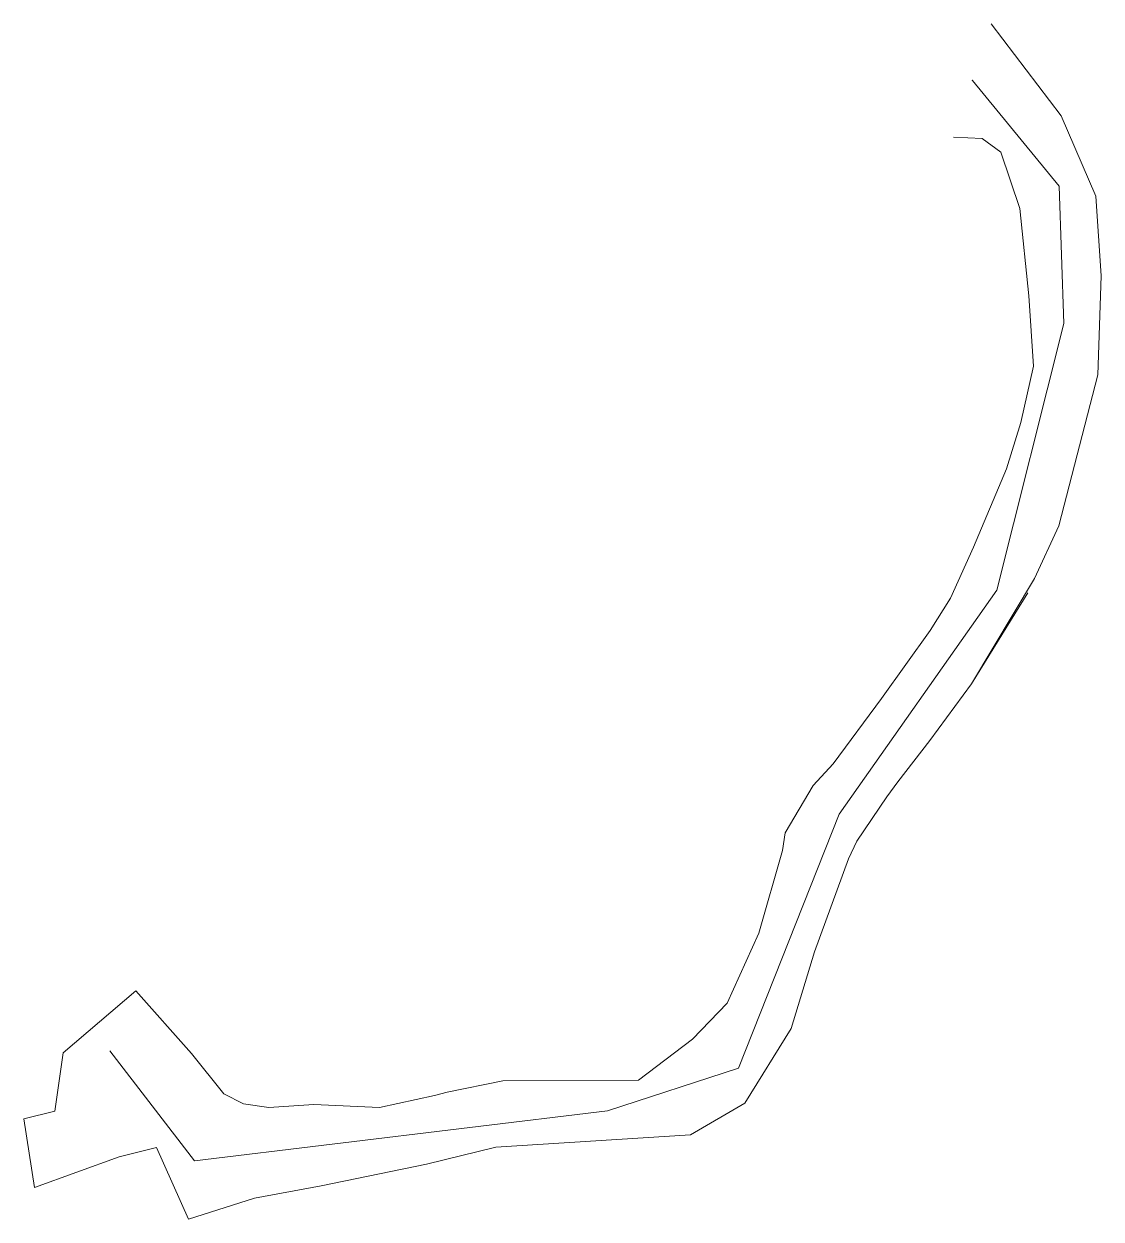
# Model space of a CAD drawing. Header units: millimetres. Extents: x 750397.6 to 750436.4, y 4169218.9 to 4169262.
import ezdxf

# ---------------------------------------------------------------- set-up
doc = ezdxf.new("R2010")
doc.units = ezdxf.units.MM
for name, color, linetype, lineweight in [('ARAPDESANDRE', 3, 'Continuous', 0), ('GEOFENCE', 3, 'Continuous', 0), ('INIT_COORD', 5, 'Continuous', 0)]:
    doc.layers.add(name, color=color, linetype=linetype, lineweight=lineweight)

msp = doc.modelspace()

# ---------------------------------------------------------------- linework, layer by layer
at = {"layer": 'ARAPDESANDRE', "lineweight": 0}
for p, q in [((750434.999, 4169258.653, 927.331), (750432.481, 4169261.967, 927.748)), ((750436.25, 4169255.766, 926.936), (750434.999, 4169258.653, 927.331)), ((750431.127, 4169257.893, 927.95), (750432.16, 4169257.835, 927.608)), ((750432.16, 4169257.835, 927.608), (750432.835, 4169257.349, 927.285)), ((750432.835, 4169257.349, 927.285), (750433.518, 4169255.322, 926.937)), ((750436.44, 4169252.892, 927.655), (750436.25, 4169255.766, 926.936)), ((750433.518, 4169255.322, 926.937), (750433.842, 4169252.167, 926.391)), ((750436.317, 4169249.325, 926.096), (750436.44, 4169252.892, 927.655)), ((750433.842, 4169252.167, 926.391), (750434.009, 4169249.645, 926.044)), ((750434.009, 4169249.645, 926.044), (750433.548, 4169247.614, 925.87)), ((750434.913, 4169243.892, 925.52), (750436.317, 4169249.325, 926.096)), ((750433.548, 4169247.614, 925.87), (750433.036, 4169245.94, 925.569)), ((750433.036, 4169245.94, 925.569), (750431.84, 4169243.125, 925.076)), ((750434.046, 4169241.997, 925.047), (750434.913, 4169243.892, 925.52)), ((750431.84, 4169243.125, 925.076), (750431.011, 4169241.288, 924.687)), ((750431.773, 4169238.202, 924.515), (750434.046, 4169241.997, 925.047)), ((750431.773, 4169238.202, 924.515), (750433.805, 4169241.477, 925.067)), ((750431.011, 4169241.288, 924.687), (750430.279, 4169240.122, 924.424)), ((750430.279, 4169240.122, 924.424), (750428.532, 4169237.672, 924.087)), ((750430.267, 4169236.152, 924.012), (750431.773, 4169238.202, 924.515)), ((750428.532, 4169237.672, 924.087), (750426.786, 4169235.321, 923.541)), ((750429.124, 4169234.664, 923.622), (750430.267, 4169236.152, 924.012)), ((750426.786, 4169235.321, 923.541), (750426.071, 4169234.541, 923.249)), ((750426.071, 4169234.541, 923.249), (750425.059, 4169232.831, 923.108)), ((750428.724, 4169234.124, 923.632), (750429.124, 4169234.664, 923.622)), ((750427.639, 4169232.526, 923.097), (750428.724, 4169234.124, 923.632)), ((750425.059, 4169232.831, 923.108), (750424.967, 4169232.189, 922.9)), ((750427.349, 4169231.898, 923.005), (750427.639, 4169232.526, 923.097)), ((750424.967, 4169232.189, 922.9), (750424.118, 4169229.213, 922.454)), ((750426.123, 4169228.549, 922.374), (750427.349, 4169231.898, 923.005)), ((750424.118, 4169229.213, 922.454), (750422.979, 4169226.701, 921.548)), ((750425.282, 4169225.782, 922.144), (750426.123, 4169228.549, 922.374)), ((750401.684, 4169227.138, 920.084), (750399.065, 4169224.912, 920.326)), ((750403.688, 4169224.878, 920.131), (750401.684, 4169227.138, 920.084)), ((750422.979, 4169226.701, 921.548), (750421.722, 4169225.397, 921.173)), ((750423.607, 4169223.096, 921.248), (750425.282, 4169225.782, 922.144)), ((750419.775, 4169223.926, 920.472), (750421.722, 4169225.397, 921.173)), ((750399.065, 4169224.912, 920.326), (750398.764, 4169222.811, 920.182)), ((750404.842, 4169223.426, 920.313), (750403.688, 4169224.878, 920.131)), ((750414.894, 4169223.901, 920.382), (750412.892, 4169223.495, 920.413)), ((750419.775, 4169223.926, 920.472), (750414.894, 4169223.901, 920.382)), ((750405.562, 4169223.074, 920.297), (750404.842, 4169223.426, 920.313)), ((750412.438, 4169223.368, 920.32), (750410.454, 4169222.941, 920.36)), ((750412.892, 4169223.495, 920.413), (750412.438, 4169223.368, 920.32)), ((750406.463, 4169222.937, 920.321), (750405.562, 4169223.074, 920.297)), ((750408.094, 4169223.051, 920.372), (750406.463, 4169222.937, 920.321)), ((750410.454, 4169222.941, 920.36), (750408.094, 4169223.051, 920.372)), ((750421.652, 4169221.956, 920.625), (750423.607, 4169223.096, 921.248)), ((750398.764, 4169222.811, 920.182), (750397.648, 4169222.532, 920)), ((750397.648, 4169222.532, 920), (750398.028, 4169220.06, 920)), ((750414.639, 4169221.509, 920.39), (750421.652, 4169221.956, 920.625)), ((750401.075, 4169221.155, 919.971), (750402.419, 4169221.502, 920.407)), ((750402.419, 4169221.502, 920.407), (750403.571, 4169218.918, 920.3)), ((750412.149, 4169220.894, 920.385), (750414.639, 4169221.509, 920.39)), ((750398.028, 4169220.06, 920), (750401.075, 4169221.155, 919.971)), ((750408.354, 4169220.113, 920.393), (750412.149, 4169220.894, 920.385)), ((750405.956, 4169219.677, 920.342), (750408.354, 4169220.113, 920.393)), ((750403.571, 4169218.918, 920.3), (750405.956, 4169219.677, 920.342))]:
    msp.add_line(p, q, dxfattribs=at)
at = {"layer": 'GEOFENCE'}
for p, q in [((750431.804, 4169259.93, 927.849), (750434.931, 4169256.128, 926.974)), ((750434.931, 4169256.128, 926.974), (750435.104, 4169251.176, 926.3)), ((750435.104, 4169251.176, 926.3), (750432.683, 4169241.573, 924.915)), ((750432.683, 4169241.573, 924.915), (750427.006, 4169233.504, 923.286)), ((750427.006, 4169233.504, 923.286), (750423.386, 4169224.36, 921.473)), ((750403.787, 4169221.019, 920.25), (750400.742, 4169224.975, 919.969)), ((750423.386, 4169224.36, 921.473), (750418.664, 4169222.821, 920.888)), ((750418.664, 4169222.821, 920.888), (750403.787, 4169221.019, 920.25))]:
    msp.add_line(p, q, dxfattribs=at)
at = {"layer": 'INIT_COORD'}
msp.add_point((750431.804, 4169259.93, 927.849), dxfattribs=at)

doc.saveas('drawing.dxf')
